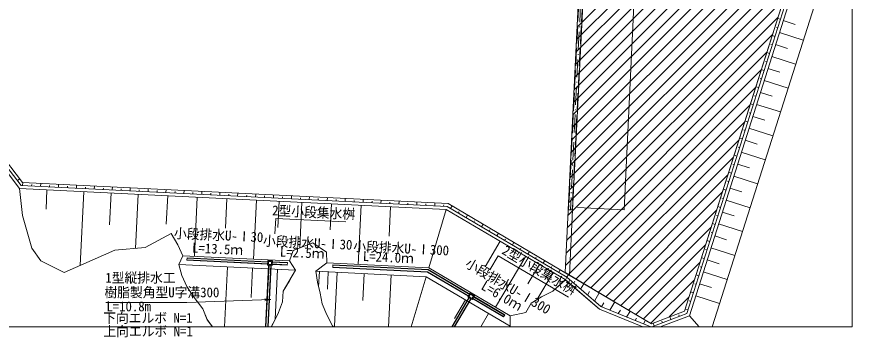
# Model space of a CAD drawing. Units: millimetres on the paper. Extents: x 0 to 420, y -4 to 310.
# Drawn here: x 140.2 to 419.8, y -3.6 to 103.6 of the extents above; entities that cross this region are included whole.
import ezdxf
from ezdxf.enums import TextEntityAlignment as Align

# ---------------------------------------------------------------- set-up
doc = ezdxf.new("R2010")
doc.units = ezdxf.units.MM
doc.linetypes.add('DASHED', pattern=[7.5, 6, -1.5])
doc.linetypes.add('DASHED_DOTTED', pattern=[9.25, 6, -1.5, 0.25, -1.5])
for name, color, linetype, lineweight in [('_0-3_①．雨水', 7, 'Continuous', 9), ('①．雨水', 7, 'Continuous', 9), ('造成地', 7, 'Continuous', 9)]:
    doc.layers.add(name, color=color, linetype=linetype, lineweight=lineweight)
doc.styles.add('ＭＳ ゴシック', font='')
doc.styles.get('ＭＳ ゴシック').set_extended_font_data('MS Gothic')

msp = doc.modelspace()

# ---------------------------------------------------------------- linework, layer by layer
at = {"layer": '_0-3_①．雨水'}
for p, q in [((352.389, 228.034), (343.403, 39.104)), ((343.403, 39.104), (327.791, 39.846)), ((226.631, 31.01), (226.877, 36.189)), ((226.877, 36.189), (250.359, 35.072)), ((298.532, 18.949), (301.291, 23.642)), ((301.291, 23.642), (324.835, 9.804)), ((225.271, 9.026), (197.165, 8.063)), ((225.271, 9.026), (223.261, 9.29)), ((223.284, 8.624), (225.271, 9.026)), ((197.165, 8.063), (170.036, 8.062))]:
    msp.add_line(p, q, dxfattribs=at)
at = {"layer": '①．雨水'}
for p, q in [((334.031, 227.987), (324.719, 39.077)), ((335.529, 227.913), (326.217, 39.003)), ((197.229, 23.052), (197.189, 22.233)), ((224.49, 21.598), (197.224, 22.942)), ((224.196, 21.723), (197.229, 23.052)), ((224.156, 20.904), (197.189, 22.233)), ((224.461, 20.999), (197.194, 22.343)), ((224.526, 20.495), (223.513, -0.06)), ((224.651, 20.789), (223.623, -0.06)), ((224.215, 22.112), (224.136, 20.514)), ((224.136, 20.514), (225.734, 20.435)), ((224.215, 22.112), (225.813, 22.033)), ((225.25, 20.76), (224.224, -0.06)), ((225.345, 20.455), (224.334, -0.06)), ((224.5, 21.798), (224.451, 20.799)), ((224.451, 20.799), (225.45, 20.75)), ((224.5, 21.798), (225.499, 21.748)), ((225.499, 21.748), (225.45, 20.75)), ((230.753, 20.689), (225.459, 20.949)), ((230.782, 21.288), (225.489, 21.549)), ((225.813, 22.033), (225.734, 20.435)), ((230.748, 20.579), (225.754, 20.825)), ((230.788, 21.398), (225.794, 21.644)), ((230.788, 21.398), (230.748, 20.579)), ((245.986, 20.648), (245.946, 19.829)), ((277.667, 18.266), (245.946, 19.829)), ((277.7, 18.374), (245.951, 19.939)), ((277.877, 18.966), (245.981, 20.539)), ((277.91, 19.075), (245.986, 20.648)), ((291.37, 10.18), (277.667, 18.266)), ((291.685, 10.122), (277.7, 18.374)), ((291.99, 10.639), (277.877, 18.966)), ((291.787, 10.886), (277.91, 19.075)), ((291.985, 11.222), (291.172, 9.844)), ((291.985, 11.222), (293.363, 10.409)), ((291.503, 9.649), (285.774, -0.06)), ((291.751, 9.851), (285.902, -0.06)), ((292.267, 9.546), (286.599, -0.06)), ((292.21, 9.232), (286.727, -0.06)), ((291.172, 9.844), (292.55, 9.031)), ((292.091, 10.811), (291.583, 9.95)), ((291.583, 9.95), (292.444, 9.442)), ((292.091, 10.811), (292.952, 10.303)), ((292.952, 10.303), (292.444, 9.442)), ((303.139, 3.364), (292.546, 9.614)), ((293.363, 10.409), (292.55, 9.031)), ((303.083, 3.269), (292.748, 9.367)), ((303.444, 3.88), (292.851, 10.131)), ((303.5, 3.975), (293.165, 10.073)), ((303.083, 3.269), (303.5, 3.975))]:
    msp.add_line(p, q, dxfattribs=at)
at = {"layer": '①．雨水', "linetype": 'DASHED'}
for p, q in [((334.181, 227.979), (324.868, 39.069)), ((335.379, 227.92), (326.067, 39.01))]:
    msp.add_line(p, q, dxfattribs=at)
at = {"layer": '①．雨水', "linetype": 'DASHED_DOTTED'}
msp.add_line((334.78, 227.95), (325.468, 39.04), dxfattribs=at)
at = {"layer": '造成地'}
for p, q in [((419.758, 296.783), (419.758, -0.016)), ((323.683, 18.074), (334.031, 227.987)), ((334.031, 227.987), (323.684, 18.096)), ((334.031, 227.986), (324.718, 39.076)), ((326.217, 39.003), (335.529, 227.913)), ((335.529, 227.912), (326.217, 39.002)), ((327.731, 100.181), (419.554, 192.004)), ((327.524, 95.982), (419.554, 188.012)), ((327.317, 91.783), (419.554, 184.02)), ((327.11, 87.584), (419.131, 179.605)), ((419.554, 180.934), (363.636, 5.196)), ((419.554, 180.934), (363.636, 5.196)), ((419.554, 180.934), (363.636, 5.196)), ((387.507, 80.218), (419.554, 180.934)), ((419.554, 177.636), (364.443, 4.434)), ((326.903, 83.385), (417.268, 173.75)), ((419.554, 174.338), (365.25, 3.671)), ((326.696, 79.186), (415.405, 167.894)), ((326.489, 74.986), (413.542, 162.039)), ((326.282, 70.787), (411.679, 156.184)), ((326.075, 66.588), (409.816, 150.329)), ((372.871, -0.06), (419.554, 146.656)), ((419.554, 146.637), (372.871, -0.06)), ((325.868, 62.389), (407.953, 144.474)), ((325.661, 58.19), (406.09, 138.619)), ((325.454, 53.991), (404.227, 132.764)), ((325.247, 49.792), (402.364, 126.909)), ((325.04, 45.593), (400.501, 121.054)), ((324.833, 41.394), (398.638, 115.199)), ((324.626, 37.195), (396.775, 109.343)), ((324.419, 32.995), (394.912, 103.488)), ((394.784, 103.087), (395.737, 102.784)), ((396.636, 102.312), (400.635, 101.04)), ((394.827, 99.926), (394.351, 100.077)), ((403.362, 95.768), (395.364, 98.313)), ((324.212, 28.796), (393.049, 97.633)), ((392.965, 97.37), (393.918, 97.067)), ((393.008, 94.208), (392.532, 94.36)), ((394.091, 94.314), (398.09, 93.041)), ((324.005, 24.597), (391.186, 91.778)), ((391.146, 91.653), (392.099, 91.349)), ((400.817, 87.77), (392.819, 90.315)), ((391.189, 88.491), (390.713, 88.642)), ((323.798, 20.398), (389.323, 85.923)), ((389.326, 85.935), (390.279, 85.632)), ((391.546, 86.315), (395.545, 85.043)), ((114.255, 81.328), (141.213, 46.238)), ((141.724, 47.214), (115.002, 81.998)), ((115.748, 82.667), (142.235, 48.19)), ((115.748, 82.667), (142.235, 48.19)), ((389.37, 82.773), (388.893, 82.925)), ((398.272, 79.771), (390.274, 82.316)), ((324.804, 17.412), (387.46, 80.068)), ((363.636, 5.196), (387.507, 80.218)), ((387.507, 80.218), (388.46, 79.915)), ((389.001, 78.317), (393, 77.045)), ((387.551, 77.056), (387.074, 77.207)), ((327.315, 15.931), (385.597, 74.213)), ((385.688, 74.5), (386.641, 74.197)), ((395.727, 71.773), (387.729, 74.318)), ((385.731, 71.338), (385.255, 71.49)), ((386.456, 70.319), (390.455, 69.046)), ((329.825, 14.449), (383.734, 68.358)), ((383.869, 68.783), (384.822, 68.48)), ((383.912, 65.621), (383.436, 65.773)), ((393.182, 63.775), (385.184, 66.32)), ((332.336, 12.968), (381.871, 62.503)), ((382.05, 63.065), (383.003, 62.762)), ((383.911, 62.321), (387.911, 61.048)), ((382.093, 59.904), (381.617, 60.055)), ((141.213, 46.238), (132.75, 57.254)), ((334.847, 11.487), (380.008, 56.648)), ((380.23, 57.348), (381.183, 57.045)), ((390.637, 55.777), (382.639, 58.321)), ((380.274, 54.186), (379.797, 54.338)), ((381.366, 54.322), (385.366, 53.05)), ((337.357, 10.005), (378.145, 50.792)), ((378.411, 51.631), (379.364, 51.327)), ((388.092, 47.778), (380.094, 50.323)), ((141.291, 49.419), (140.498, 48.81)), ((142.235, 48.19), (284.533, 41.175)), ((284.533, 41.175), (142.235, 48.19)), ((142.291, 48.187), (142.241, 47.188)), ((145.238, 47.04), (145.262, 47.54)), ((148.283, 47.892), (148.234, 46.893)), ((154.276, 47.596), (154.227, 46.597)), ((378.455, 48.469), (377.978, 48.62)), ((141.213, 46.238), (142.21, 37.115)), ((142.21, 37.115), (141.213, 46.238)), ((283.942, 39.202), (141.213, 46.238)), ((284.237, 40.188), (141.724, 47.214)), ((150.371, 45.786), (150.053, 39.334)), ((151.23, 46.745), (151.255, 47.244)), ((157.223, 46.45), (157.248, 46.949)), ((160.268, 47.301), (160.219, 46.302)), ((162.731, 45.177), (161.512, 20.458)), ((163.216, 46.154), (163.24, 46.654)), ((166.261, 47.005), (166.212, 46.007)), ((169.208, 45.859), (169.233, 46.358)), ((171.8, 44.73), (171.272, 34.015)), ((172.254, 46.71), (172.204, 45.711)), ((175.201, 45.563), (175.225, 46.063)), ((178.246, 46.414), (178.197, 45.416)), ((181.193, 45.268), (181.218, 45.767)), ((184.239, 46.119), (184.19, 45.12)), ((187.186, 44.973), (187.21, 45.472)), ((190.231, 45.824), (190.182, 44.825)), ((193.178, 44.677), (193.203, 45.177)), ((196.224, 45.528), (196.175, 44.529)), ((199.171, 44.382), (199.196, 44.881)), ((202.217, 45.233), (202.167, 44.234)), ((208.209, 44.937), (208.16, 43.939)), ((339.868, 8.524), (376.282, 44.937)), ((376.592, 45.913), (377.545, 45.61)), ((378.822, 46.324), (382.821, 45.052)), ((180.869, 44.283), (179.975, 26.144)), ((190.757, 43.795), (190.29, 34.317)), ((200.645, 43.308), (199.67, 23.532)), ((205.164, 44.086), (205.188, 44.586)), ((210.533, 42.82), (210.045, 32.933)), ((211.156, 43.791), (211.181, 44.29)), ((214.202, 44.642), (214.153, 43.643)), ((217.149, 43.496), (217.173, 43.995)), ((220.42, 42.333), (219.446, 22.558)), ((220.194, 44.347), (220.145, 43.348)), ((223.141, 43.2), (223.166, 43.7)), ((226.187, 44.051), (226.138, 43.052)), ((228.037, 41.958), (227.606, 33.205)), ((229.134, 42.905), (229.159, 43.404)), ((232.18, 43.756), (232.13, 42.757)), ((235.127, 42.609), (235.151, 43.109)), ((238.172, 43.46), (238.123, 42.462)), ((241.119, 42.314), (241.144, 42.813)), ((244.165, 43.165), (244.115, 42.166)), ((247.112, 42.018), (247.136, 42.518)), ((250.157, 42.87), (250.108, 41.871)), ((253.104, 41.723), (253.129, 42.222)), ((256.15, 42.574), (256.101, 41.575)), ((259.097, 41.428), (259.122, 41.927)), ((262.142, 42.279), (262.093, 41.28)), ((268.135, 41.983), (268.086, 40.985)), ((376.635, 42.751), (376.159, 42.903)), ((385.547, 39.78), (377.549, 42.325)), ((235.654, 41.582), (234.903, 26.349)), ((245.542, 41.095), (245.11, 32.342)), ((255.429, 40.607), (254.454, 20.832)), ((265.317, 40.12), (264.83, 30.232)), ((265.09, 41.132), (265.114, 41.632)), ((271.082, 40.837), (271.107, 41.336)), ((274.128, 41.688), (274.078, 40.689)), ((277.075, 40.541), (277.099, 41.041)), ((278.087, 19.667), (283.942, 39.202)), ((280.12, 41.392), (280.071, 40.394)), ((283.067, 40.246), (283.092, 40.745)), ((323.697, 15.743), (283.942, 39.202)), ((324.284, 16.558), (284.237, 40.188)), ((284.533, 41.175), (352.631, 0.993)), ((352.631, 0.993), (284.533, 41.175)), ((285.895, 40.371), (285.387, 39.51)), ((374.773, 40.196), (375.726, 39.893)), ((142.21, 37.115), (145.277, 26.214)), ((145.277, 26.214), (142.21, 37.115)), ((287.971, 37.985), (288.225, 38.416)), ((291.063, 37.322), (290.554, 36.461)), ((324.719, 39.077), (326.217, 39.003)), ((326.217, 39.003), (325.143, 17.221)), ((342.379, 7.042), (374.419, 39.082)), ((374.816, 37.034), (374.34, 37.185)), ((376.277, 38.326), (380.276, 37.053)), ((293.138, 34.936), (293.392, 35.367)), ((296.23, 34.273), (295.722, 33.412)), ((372.954, 34.478), (373.907, 34.175)), ((383.002, 31.782), (375.004, 34.327)), ((183.172, 26.413), (191.901, 31.124)), ((191.901, 31.124), (183.172, 26.413)), ((191.901, 31.124), (194.113, 27.411)), ((194.113, 27.411), (191.901, 31.124)), ((298.306, 31.887), (298.56, 32.318)), ((301.397, 31.224), (300.889, 30.363)), ((344.889, 5.561), (372.556, 33.227)), ((372.997, 31.316), (372.521, 31.468)), ((232.684, 25.509), (239.266, 28)), ((239.266, 28), (232.684, 25.509)), ((239.266, 28), (243.861, 24.958)), ((243.861, 24.958), (239.266, 28)), ((301.986, 28.554), (296.955, 20.028)), ((303.473, 28.838), (303.727, 29.269)), ((306.565, 28.175), (306.057, 27.314)), ((371.134, 28.761), (372.087, 28.458)), ((373.732, 30.327), (377.731, 29.055)), ((145.277, 26.214), (148.35, 22.06)), ((148.35, 22.06), (145.277, 26.214)), ((156.141, 18.077), (173.021, 25.559)), ((173.021, 25.559), (156.141, 18.077)), ((173.021, 25.559), (183.172, 26.413)), ((183.172, 26.413), (173.021, 25.559)), ((194.113, 27.411), (195.812, 23.723)), ((195.812, 23.723), (194.113, 27.411)), ((231.474, 21.965), (232.684, 25.509)), ((232.684, 25.509), (231.474, 21.965)), ((308.64, 25.789), (308.894, 26.22)), ((347.4, 4.079), (370.693, 27.372)), ((371.178, 25.599), (370.701, 25.751)), ((380.458, 23.783), (372.459, 26.328)), ((195.812, 23.723), (194.524, 20.782)), ((194.524, 20.782), (195.812, 23.723)), ((231.474, 21.965), (195.812, 23.723)), ((197.229, 23.052), (197.189, 22.233)), ((224.49, 21.598), (197.224, 22.942)), ((224.196, 21.722), (197.229, 23.052)), ((243.861, 24.958), (244.018, 21.346)), ((244.018, 21.346), (243.861, 24.958)), ((310.513, 23.523), (300.451, 6.471)), ((311.732, 25.126), (311.224, 24.264)), ((313.808, 22.74), (314.062, 23.171)), ((369.315, 23.043), (370.268, 22.74)), ((148.35, 22.06), (156.141, 18.077)), ((156.141, 18.077), (148.35, 22.06)), ((233.491, 18.862), (194.524, 20.782)), ((194.524, 20.782), (195.515, 17.129)), ((195.515, 17.129), (194.524, 20.782)), ((224.156, 20.903), (197.189, 22.233)), ((224.461, 20.998), (197.194, 22.342)), ((210.799, 19.98), (209.811, -0.06)), ((219.149, 19.569), (218.666, 9.772)), ((224.526, 20.494), (223.513, -0.06)), ((224.651, 20.789), (223.623, -0.06)), ((224.215, 22.112), (224.136, 20.514)), ((224.136, 20.514), (225.734, 20.435)), ((224.215, 22.112), (225.813, 22.033)), ((225.25, 20.759), (224.224, -0.06)), ((225.345, 20.454), (224.334, -0.06)), ((224.5, 21.797), (224.451, 20.799)), ((224.451, 20.799), (225.45, 20.749)), ((224.5, 21.797), (225.499, 21.748)), ((225.499, 21.748), (225.45, 20.749)), ((230.753, 20.688), (225.459, 20.949)), ((230.782, 21.287), (225.489, 21.548)), ((225.813, 22.033), (225.734, 20.435)), ((230.747, 20.578), (225.754, 20.824)), ((230.788, 21.397), (225.794, 21.643)), ((230.788, 21.397), (230.747, 20.578)), ((233.491, 18.862), (231.474, 21.965)), ((231.474, 21.965), (233.491, 18.862)), ((244.018, 21.346), (240.358, 18.523)), ((240.358, 18.523), (244.018, 21.346)), ((278.087, 19.667), (244.018, 21.346)), ((245.986, 20.648), (245.946, 19.829)), ((277.667, 18.265), (245.946, 19.829)), ((277.7, 18.374), (245.951, 19.939)), ((277.877, 18.966), (245.981, 20.538)), ((277.91, 19.074), (245.986, 20.648)), ((305.278, 3.622), (278.087, 19.667)), ((315.088, 20.823), (311.222, 14.273)), ((316.899, 22.077), (316.391, 21.215)), ((318.975, 19.691), (319.229, 20.121)), ((349.91, 2.598), (368.83, 21.517)), ((369.359, 19.882), (368.882, 20.033)), ((371.187, 22.329), (375.186, 21.057)), ((195.515, 17.129), (197.213, 13.441)), ((197.213, 13.441), (195.515, 17.129)), ((227.499, 19.157), (226.675, 2.457)), ((233.491, 18.862), (229.37, 11.856)), ((231.498, 15.355), (233.491, 18.862)), ((240.358, 18.523), (240.829, 14.896)), ((240.829, 14.896), (240.358, 18.523)), ((277.2, 16.707), (240.358, 18.523)), ((241.488, 18.467), (241.234, 13.328)), ((244.484, 18.32), (244.199, 12.54)), ((247.48, 18.172), (246.594, 0.194)), ((256.469, 17.729), (256.026, 8.74)), ((265.458, 17.286), (264.603, -0.06)), ((291.37, 10.18), (277.667, 18.265)), ((291.685, 10.122), (277.7, 18.374)), ((291.99, 10.639), (277.877, 18.966)), ((291.787, 10.886), (277.91, 19.074)), ((319.663, 18.124), (314.264, 8.974)), ((322.067, 19.028), (321.559, 18.166)), ((329.959, 14.37), (322.067, 19.028)), ((352.631, 0.993), (323.683, 18.074)), ((324.792, 17.42), (324.284, 16.558)), ((367.496, 17.326), (368.449, 17.023)), ((377.913, 15.785), (369.914, 18.33)), ((229.37, 11.856), (231.498, 15.355)), ((240.829, 14.896), (241.774, 11.245)), ((241.774, 11.245), (240.829, 14.896)), ((272.175, -0.06), (277.2, 16.707)), ((305.306, 0.122), (277.2, 16.707)), ((319.568, 11.91), (323.775, 15.697)), ((323.763, 15.686), (319.568, 11.91)), ((323.697, 15.743), (335.154, 5.819)), ((335.154, 5.819), (323.763, 15.686)), ((324.284, 16.558), (323.775, 15.697)), ((324.284, 16.558), (335.683, 6.684)), ((326.589, 14.562), (326.982, 15.228)), ((329.959, 14.37), (328.894, 12.565)), ((352.421, 1.116), (366.967, 15.662)), ((367.539, 14.164), (367.063, 14.316)), ((368.642, 14.331), (372.641, 13.058)), ((197.213, 13.441), (199.556, 9.722)), ((199.556, 9.722), (197.213, 13.441)), ((229.193, 8.261), (229.37, 11.856)), ((229.37, 11.856), (229.193, 8.261)), ((241.774, 11.245), (242.419, 7.609)), ((242.419, 7.609), (241.774, 11.245)), ((291.985, 11.222), (291.172, 9.844)), ((291.985, 11.222), (293.363, 10.409)), ((315.82, 9.941), (319.568, 11.91)), ((319.568, 11.91), (315.82, 9.941)), ((331.199, 10.568), (331.871, 11.707)), ((335.126, 11.321), (333.504, 8.572)), ((365.677, 11.609), (366.63, 11.305)), ((199.556, 9.722), (202.521, 5.971)), ((202.521, 5.971), (199.556, 9.722)), ((291.503, 9.648), (285.775, -0.06)), ((291.75, 9.851), (285.902, -0.06)), ((292.267, 9.546), (286.599, -0.06)), ((290.328, 8.96), (286.659, 2.742)), ((292.21, 9.232), (286.727, -0.06)), ((291.172, 9.844), (292.55, 9.031)), ((292.091, 10.811), (291.583, 9.95)), ((291.583, 9.95), (292.444, 9.441)), ((292.091, 10.811), (292.952, 10.303)), ((292.952, 10.303), (292.444, 9.441)), ((303.139, 3.363), (292.546, 9.614)), ((293.363, 10.409), (292.55, 9.031)), ((303.083, 3.268), (292.748, 9.367)), ((303.444, 3.88), (292.851, 10.13)), ((303.5, 3.975), (293.165, 10.073)), ((312.371, 7.797), (315.82, 9.941)), ((315.82, 9.941), (312.371, 7.797)), ((358.55, 3.253), (365.104, 9.807)), ((365.72, 8.447), (365.244, 8.598)), ((375.368, 7.787), (367.369, 10.332)), ((202.521, 5.971), (203.996, 2.294)), ((203.909, 2.395), (202.521, 5.971)), ((227.825, 4.724), (229.193, 8.261)), ((229.193, 8.261), (227.825, 4.724)), ((242.419, 7.609), (243.948, 3.929)), ((243.948, 3.929), (242.419, 7.609)), ((310.541, 4.697), (312.371, 7.797)), ((312.371, 7.797), (310.541, 4.697)), ((335.154, 5.819), (349.732, -0.06)), ((349.732, -0.06), (335.154, 5.819)), ((335.683, 6.684), (352.405, -0.06)), ((335.837, 6.622), (336.653, 8.006)), ((340.294, 8.272), (338.65, 5.487)), ((363.858, 5.891), (364.811, 5.588)), ((226.042, 1.207), (227.825, 4.724)), ((227.825, 4.724), (226.327, 1.769)), ((243.948, 3.929), (245.881, 0.229)), ((245.881, 0.229), (243.948, 3.929)), ((298.079, 4.387), (295.455, -0.06)), ((303.083, 3.268), (303.5, 3.975)), ((305.278, 3.622), (310.541, 4.697)), ((310.541, 4.697), (305.278, 3.622)), ((305.306, 0.122), (305.278, 3.622)), ((305.278, 3.622), (305.306, 0.122)), ((341.464, 4.353), (342.171, 5.55)), ((345.461, 5.223), (344.278, 3.218)), ((347.091, 2.083), (347.568, 2.891)), ((352.631, 0.993), (363.636, 5.196)), ((363.636, 5.196), (352.631, 0.993)), ((363.636, 5.196), (352.631, 0.993)), ((364.443, 4.434), (352.678, -0.06)), ((365.25, 3.671), (355.48, -0.06)), ((365.25, 3.671), (355.48, -0.06)), ((358.713, 3.316), (359.07, 2.381)), ((361.872, 3.452), (361.694, 3.919)), ((365.25, 3.671), (368.49, -0.06)), ((368.49, -0.06), (365.25, 3.671)), ((205.692, -0.06), (203.909, 2.395)), ((203.996, 2.294), (205.7, -0.06)), ((225.42, -0.06), (226.042, 1.207)), ((226.327, 1.769), (225.425, -0.06)), ((245.881, 0.229), (246.184, -0.06)), ((246.184, -0.06), (245.881, 0.229)), ((304.717, -0.06), (305.306, 0.122)), ((305.306, 0.122), (304.717, -0.06)), ((350.629, 2.174), (349.905, 0.948)), ((353.108, 1.175), (353.465, 0.241)), ((356.267, 1.311), (356.089, 1.778)), ((419.758, -0.016), (0.124, -0.016))]:
    msp.add_line(p, q, dxfattribs=at)
at = {"layer": '造成地', "linetype": 'DASHED'}
for p, q in [((334.181, 227.979), (324.868, 39.069)), ((335.379, 227.92), (326.067, 39.01))]:
    msp.add_line(p, q, dxfattribs=at)
at = {"layer": '造成地', "linetype": 'DASHED_DOTTED'}
msp.add_line((334.78, 227.949), (325.468, 39.039), dxfattribs=at)

# ---------------------------------------------------------------- texts
at = {"layer": '_0-3_①．雨水', "style": 'ＭＳ ゴシック', "width": 0.95}
for s, rotation, p in [('2型小段集水桝', 357.277, (225.585, 36.265)), ('小段排水U-Ⅰ30', 357.277, (192.737, 28.676)), ('L=13.5ｍ', 357.277, (198.812, 23.782)), ('小段排水U-Ⅰ30', 357.277, (222.527, 26.128)), ('小段排水U-Ⅰ300', 357.277, (252.735, 24.339)), ('L=2.5ｍ', 357.277, (228.178, 22.448)), ('L=24.0ｍ', 357.277, (255.932, 20.977)), ('2型小段集水桝', 329.556, (301.781, 23.7)), ('小段排水U-Ⅰ300', 329.556, (289.477, 19.363)), ('1型縦排水工', 0.002, (169.902, 13.73)), ('L=6.0ｍ', 329.556, (294.793, 11.83)), ('樹脂製角型U字溝300', 0.002, (169.578, 8.832)), ('L=10.8m', 0.002, (170.254, 4.132)), ('下向エルボ N=1', 0.002, (169.164, 0.294)), ('上向エルボ N=1', 0.002, (169.25, -4.185))]:
    msp.add_text(s, height=3.299, rotation=rotation, dxfattribs=at).set_placement(p, align=Align.BOTTOM_LEFT)

doc.saveas('drawing.dxf')
